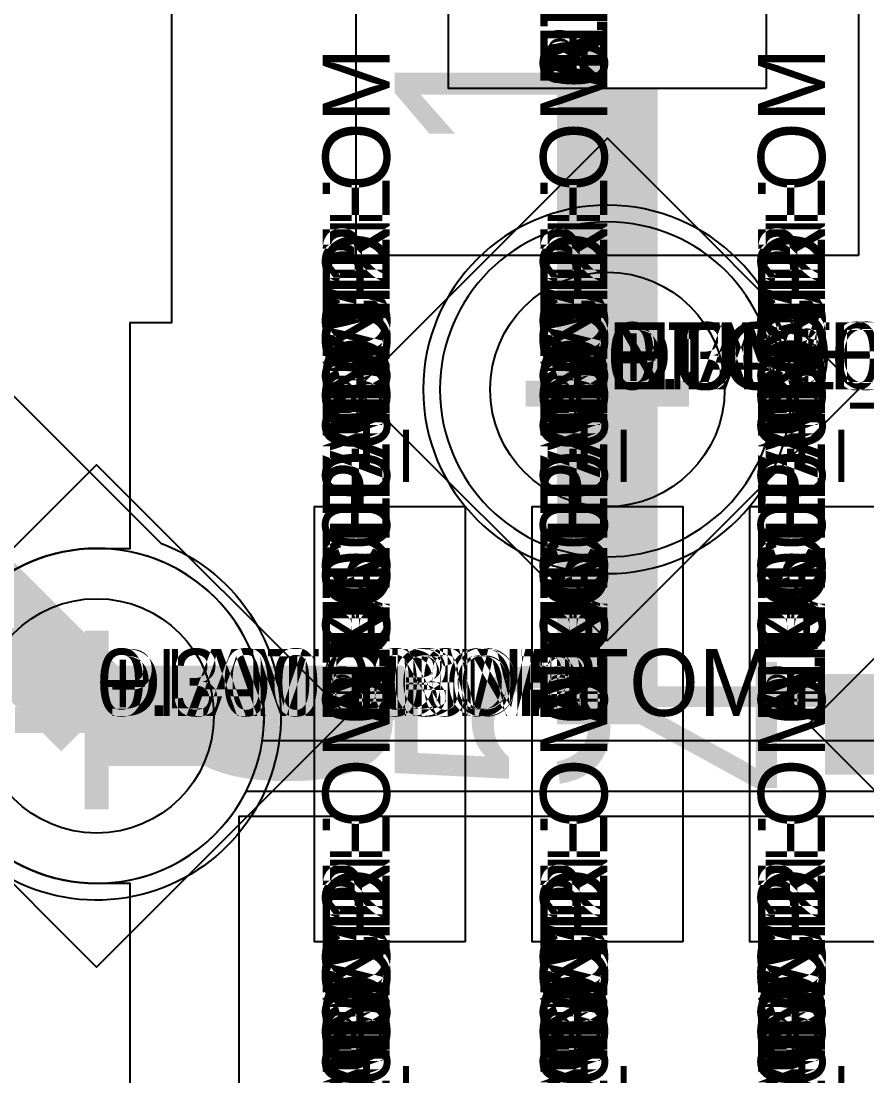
# Model space of a CAD drawing. Extents: x 0 to 323, y 0 to 320.
# Drawn here: x 57.112 to 59.637, y 209.305 to 212.455 of the extents above; entities that cross this region are included whole.
import ezdxf
from ezdxf.enums import TextEntityAlignment as Align

# ---------------------------------------------------------------- set-up
doc = ezdxf.new("R2010")
doc.units = 0
doc.header["$MEASUREMENT"] = 0
doc.layers.get('0').update_dxf_attribs({"linetype": 'CONTINUOUS'})
for name, color, linetype in [('CDN_FIGURES', 7, 'CONTINUOUS'), ('ETCH_BOTTOM', 7, 'CONTINUOUS'), ('ETCH_GND', 3, 'CONTINUOUS'), ('ETCH_INT1', 4, 'CONTINUOUS'), ('ETCH_INT2', 5, 'CONTINUOUS'), ('ETCH_PWR', 6, 'CONTINUOUS'), ('ETCH_TOP', 2, 'CONTINUOUS'), ('MANUFACTURING_NCLEGEND-1-6', 8, 'CONTINUOUS'), ('PACKAGE_GEOMETRY_ASSEMBLY_TOP', 11, 'CONTINUOUS'), ('PACKAGE_GEOMETRY_PIN_NUMBER', 9, 'CONTINUOUS')]:
    doc.layers.add(name, color=color, linetype=linetype)

# ---------------------------------------------------------------- blocks, each defined once
blk = doc.blocks.new('FIGURE_DIAMOND')
at = {"layer": 'CDN_FIGURES'}
blk.add_lwpolyline([(-0.5, 0), (0, 0.5), (0.5, 0), (0, -0.5)], close=True, dxfattribs=at)
blk = doc.blocks.new('PAD_INFO')
for tag in ['SHAPE_TYPE', 'PAD_HEIGHT', 'PAD_LAYER', 'PAD_TYPE', 'PAD_WIDTH']:
    blk.add_attdef(tag, (0, 0), '', height=0.2)
at = {"flags": 2}
blk.add_attdef('CDN_TYPE', (0, 0), '', height=0.2, dxfattribs=at)
blk = doc.blocks.new('DRILL_INFO')
at = {"flags": 2}
blk.add_attdef('CDN_TYPE', (0, 0), '', height=0.2, dxfattribs=at)
for tag in ['FSHAPE', 'FCHAR', 'DRILL_HEIGHT', 'DIAMETER', 'PLATED', 'DRILL_WIDTH']:
    blk.add_attdef(tag, (0, 0), '', height=0.2)
blk = doc.blocks.new('VIA0700X0300')
at = {"layer": 'ETCH_BOTTOM'}
blk.add_circle((0, 0), 0.35, dxfattribs=at)
at = {"layer": 'ETCH_GND'}
blk.add_circle((0, 0), 0.35, dxfattribs=at)
at = {"layer": 'ETCH_INT1'}
blk.add_circle((0, 0), 0.35, dxfattribs=at)
at = {"layer": 'ETCH_INT2'}
blk.add_circle((0, 0), 0.35, dxfattribs=at)
at = {"layer": 'ETCH_PWR'}
blk.add_circle((0, 0), 0.35, dxfattribs=at)
at = {"layer": 'ETCH_TOP'}
blk.add_circle((0, 0), 0.35, dxfattribs=at)
ref = blk.add_blockref('PAD_INFO', (0, 0))
ref.add_attrib('PAD_LAYER', 'ETCH_TOP', (0, 0), dxfattribs={"height": 0.2})
ref.add_attrib('SHAPE_TYPE', 'NULL', (0, 0), dxfattribs={"height": 0.2})
ref.add_attrib('PAD_TYPE', 'ANTIPAD', (0, 0), dxfattribs={"height": 0.2})
ref.add_attrib('PAD_WIDTH', '0.000000', (0, 0), dxfattribs={"height": 0.2})
ref.add_attrib('PAD_HEIGHT', '0.000000', (0, 0), dxfattribs={"height": 0.2})
ref = blk.add_blockref('PAD_INFO', (0, 0))
ref.add_attrib('PAD_LAYER', 'ETCH_GND', (0, 0), dxfattribs={"height": 0.2})
ref.add_attrib('SHAPE_TYPE', 'NULL', (0, 0), dxfattribs={"height": 0.2})
ref.add_attrib('PAD_TYPE', 'ANTIPAD', (0, 0), dxfattribs={"height": 0.2})
ref.add_attrib('PAD_WIDTH', '0.000000', (0, 0), dxfattribs={"height": 0.2})
ref.add_attrib('PAD_HEIGHT', '0.000000', (0, 0), dxfattribs={"height": 0.2})
ref = blk.add_blockref('PAD_INFO', (0, 0))
ref.add_attrib('PAD_LAYER', 'ETCH_INT1', (0, 0), dxfattribs={"height": 0.2})
ref.add_attrib('SHAPE_TYPE', 'NULL', (0, 0), dxfattribs={"height": 0.2})
ref.add_attrib('PAD_TYPE', 'ANTIPAD', (0, 0), dxfattribs={"height": 0.2})
ref.add_attrib('PAD_WIDTH', '0.000000', (0, 0), dxfattribs={"height": 0.2})
ref.add_attrib('PAD_HEIGHT', '0.000000', (0, 0), dxfattribs={"height": 0.2})
ref = blk.add_blockref('PAD_INFO', (0, 0))
ref.add_attrib('PAD_LAYER', 'ETCH_INT2', (0, 0), dxfattribs={"height": 0.2})
ref.add_attrib('SHAPE_TYPE', 'NULL', (0, 0), dxfattribs={"height": 0.2})
ref.add_attrib('PAD_TYPE', 'ANTIPAD', (0, 0), dxfattribs={"height": 0.2})
ref.add_attrib('PAD_WIDTH', '0.000000', (0, 0), dxfattribs={"height": 0.2})
ref.add_attrib('PAD_HEIGHT', '0.000000', (0, 0), dxfattribs={"height": 0.2})
ref = blk.add_blockref('PAD_INFO', (0, 0))
ref.add_attrib('PAD_LAYER', 'ETCH_PWR', (0, 0), dxfattribs={"height": 0.2})
ref.add_attrib('SHAPE_TYPE', 'NULL', (0, 0), dxfattribs={"height": 0.2})
ref.add_attrib('PAD_TYPE', 'ANTIPAD', (0, 0), dxfattribs={"height": 0.2})
ref.add_attrib('PAD_WIDTH', '0.000000', (0, 0), dxfattribs={"height": 0.2})
ref.add_attrib('PAD_HEIGHT', '0.000000', (0, 0), dxfattribs={"height": 0.2})
ref = blk.add_blockref('PAD_INFO', (0, 0))
ref.add_attrib('PAD_LAYER', 'ETCH_BOTTOM', (0, 0), dxfattribs={"height": 0.2})
ref.add_attrib('SHAPE_TYPE', 'NULL', (0, 0), dxfattribs={"height": 0.2})
ref.add_attrib('PAD_TYPE', 'ANTIPAD', (0, 0), dxfattribs={"height": 0.2})
ref.add_attrib('PAD_WIDTH', '0.000000', (0, 0), dxfattribs={"height": 0.2})
ref.add_attrib('PAD_HEIGHT', '0.000000', (0, 0), dxfattribs={"height": 0.2})
ref = blk.add_blockref('PAD_INFO', (0, 0))
ref.add_attrib('PAD_LAYER', 'ETCH_TOP', (0, 0), dxfattribs={"height": 0.2})
ref.add_attrib('SHAPE_TYPE', 'NULL', (0, 0), dxfattribs={"height": 0.2})
ref.add_attrib('PAD_TYPE', 'THERMAL', (0, 0), dxfattribs={"height": 0.2})
ref.add_attrib('PAD_WIDTH', '0.000000', (0, 0), dxfattribs={"height": 0.2})
ref.add_attrib('PAD_HEIGHT', '0.000000', (0, 0), dxfattribs={"height": 0.2})
ref = blk.add_blockref('PAD_INFO', (0, 0))
ref.add_attrib('PAD_LAYER', 'ETCH_GND', (0, 0), dxfattribs={"height": 0.2})
ref.add_attrib('SHAPE_TYPE', 'NULL', (0, 0), dxfattribs={"height": 0.2})
ref.add_attrib('PAD_TYPE', 'THERMAL', (0, 0), dxfattribs={"height": 0.2})
ref.add_attrib('PAD_WIDTH', '0.000000', (0, 0), dxfattribs={"height": 0.2})
ref.add_attrib('PAD_HEIGHT', '0.000000', (0, 0), dxfattribs={"height": 0.2})
ref = blk.add_blockref('PAD_INFO', (0, 0))
ref.add_attrib('PAD_LAYER', 'ETCH_INT1', (0, 0), dxfattribs={"height": 0.2})
ref.add_attrib('SHAPE_TYPE', 'NULL', (0, 0), dxfattribs={"height": 0.2})
ref.add_attrib('PAD_TYPE', 'THERMAL', (0, 0), dxfattribs={"height": 0.2})
ref.add_attrib('PAD_WIDTH', '0.000000', (0, 0), dxfattribs={"height": 0.2})
ref.add_attrib('PAD_HEIGHT', '0.000000', (0, 0), dxfattribs={"height": 0.2})
ref = blk.add_blockref('PAD_INFO', (0, 0))
ref.add_attrib('PAD_LAYER', 'ETCH_INT2', (0, 0), dxfattribs={"height": 0.2})
ref.add_attrib('SHAPE_TYPE', 'NULL', (0, 0), dxfattribs={"height": 0.2})
ref.add_attrib('PAD_TYPE', 'THERMAL', (0, 0), dxfattribs={"height": 0.2})
ref.add_attrib('PAD_WIDTH', '0.000000', (0, 0), dxfattribs={"height": 0.2})
ref.add_attrib('PAD_HEIGHT', '0.000000', (0, 0), dxfattribs={"height": 0.2})
ref = blk.add_blockref('PAD_INFO', (0, 0))
ref.add_attrib('PAD_LAYER', 'ETCH_PWR', (0, 0), dxfattribs={"height": 0.2})
ref.add_attrib('SHAPE_TYPE', 'NULL', (0, 0), dxfattribs={"height": 0.2})
ref.add_attrib('PAD_TYPE', 'THERMAL', (0, 0), dxfattribs={"height": 0.2})
ref.add_attrib('PAD_WIDTH', '0.000000', (0, 0), dxfattribs={"height": 0.2})
ref.add_attrib('PAD_HEIGHT', '0.000000', (0, 0), dxfattribs={"height": 0.2})
ref = blk.add_blockref('PAD_INFO', (0, 0))
ref.add_attrib('PAD_LAYER', 'ETCH_BOTTOM', (0, 0), dxfattribs={"height": 0.2})
ref.add_attrib('SHAPE_TYPE', 'NULL', (0, 0), dxfattribs={"height": 0.2})
ref.add_attrib('PAD_TYPE', 'THERMAL', (0, 0), dxfattribs={"height": 0.2})
ref.add_attrib('PAD_WIDTH', '0.000000', (0, 0), dxfattribs={"height": 0.2})
ref.add_attrib('PAD_HEIGHT', '0.000000', (0, 0), dxfattribs={"height": 0.2})
ref = blk.add_blockref('PAD_INFO', (0, 0))
ref.add_attrib('PAD_LAYER', 'ETCH_TOP', (0, 0), dxfattribs={"height": 0.2})
ref.add_attrib('SHAPE_TYPE', 'CIRCLE', (0, 0), dxfattribs={"height": 0.2})
ref.add_attrib('PAD_TYPE', 'REGULAR', (0, 0), dxfattribs={"height": 0.2})
ref.add_attrib('PAD_WIDTH', '0.700000', (0, 0), dxfattribs={"height": 0.2})
ref.add_attrib('PAD_HEIGHT', '0.700000', (0, 0), dxfattribs={"height": 0.2})
ref = blk.add_blockref('PAD_INFO', (0, 0))
ref.add_attrib('PAD_LAYER', 'ETCH_GND', (0, 0), dxfattribs={"height": 0.2})
ref.add_attrib('SHAPE_TYPE', 'CIRCLE', (0, 0), dxfattribs={"height": 0.2})
ref.add_attrib('PAD_TYPE', 'REGULAR', (0, 0), dxfattribs={"height": 0.2})
ref.add_attrib('PAD_WIDTH', '0.700000', (0, 0), dxfattribs={"height": 0.2})
ref.add_attrib('PAD_HEIGHT', '0.700000', (0, 0), dxfattribs={"height": 0.2})
ref = blk.add_blockref('PAD_INFO', (0, 0))
ref.add_attrib('PAD_LAYER', 'ETCH_INT1', (0, 0), dxfattribs={"height": 0.2})
ref.add_attrib('SHAPE_TYPE', 'CIRCLE', (0, 0), dxfattribs={"height": 0.2})
ref.add_attrib('PAD_TYPE', 'REGULAR', (0, 0), dxfattribs={"height": 0.2})
ref.add_attrib('PAD_WIDTH', '0.700000', (0, 0), dxfattribs={"height": 0.2})
ref.add_attrib('PAD_HEIGHT', '0.700000', (0, 0), dxfattribs={"height": 0.2})
ref = blk.add_blockref('PAD_INFO', (0, 0))
ref.add_attrib('PAD_LAYER', 'ETCH_INT2', (0, 0), dxfattribs={"height": 0.2})
ref.add_attrib('SHAPE_TYPE', 'CIRCLE', (0, 0), dxfattribs={"height": 0.2})
ref.add_attrib('PAD_TYPE', 'REGULAR', (0, 0), dxfattribs={"height": 0.2})
ref.add_attrib('PAD_WIDTH', '0.700000', (0, 0), dxfattribs={"height": 0.2})
ref.add_attrib('PAD_HEIGHT', '0.700000', (0, 0), dxfattribs={"height": 0.2})
ref = blk.add_blockref('PAD_INFO', (0, 0))
ref.add_attrib('PAD_LAYER', 'ETCH_PWR', (0, 0), dxfattribs={"height": 0.2})
ref.add_attrib('SHAPE_TYPE', 'CIRCLE', (0, 0), dxfattribs={"height": 0.2})
ref.add_attrib('PAD_TYPE', 'REGULAR', (0, 0), dxfattribs={"height": 0.2})
ref.add_attrib('PAD_WIDTH', '0.700000', (0, 0), dxfattribs={"height": 0.2})
ref.add_attrib('PAD_HEIGHT', '0.700000', (0, 0), dxfattribs={"height": 0.2})
ref = blk.add_blockref('PAD_INFO', (0, 0))
ref.add_attrib('PAD_LAYER', 'ETCH_BOTTOM', (0, 0), dxfattribs={"height": 0.2})
ref.add_attrib('SHAPE_TYPE', 'CIRCLE', (0, 0), dxfattribs={"height": 0.2})
ref.add_attrib('PAD_TYPE', 'REGULAR', (0, 0), dxfattribs={"height": 0.2})
ref.add_attrib('PAD_WIDTH', '0.700000', (0, 0), dxfattribs={"height": 0.2})
ref.add_attrib('PAD_HEIGHT', '0.700000', (0, 0), dxfattribs={"height": 0.2})
ref = blk.add_blockref('DRILL_INFO', (0, 0))
ref.add_attrib('DIAMETER', '0.300000', (0, 0), dxfattribs={"height": 0.2})
ref.add_attrib('PLATED', 'PLATED', (0, 0), dxfattribs={"height": 0.2})
ref.add_attrib('FSHAPE', 'DIAMOND', (0, 0), dxfattribs={"height": 0.2})
ref.add_attrib('FCHAR', '+', (0, 0), dxfattribs={"height": 0.2})
ref.add_attrib('DRILL_WIDTH', '1.500000', (0, 0), dxfattribs={"height": 0.2})
ref.add_attrib('DRILL_HEIGHT', '1.500000', (0, 0), dxfattribs={"height": 0.2})
for tag in ['CDN_TYPE', 'PIN']:
    blk.add_attdef(tag, (0, 0), '', height=0.2)
at = {"flags": 2}
for tag in ['PSTKNAME', 'BBV']:
    blk.add_attdef(tag, (0, 0), '', height=0.2, dxfattribs=at)
blk = doc.blocks.new('RC1300X0450TS_NS')
at = {"layer": 'ETCH_TOP'}
blk.add_lwpolyline([(-0.65, -0.225), (-0.65, 0.225), (0.65, 0.225), (0.65, -0.225)], close=True, dxfattribs=at)
ref = blk.add_blockref('PAD_INFO', (0, 0))
ref.add_attrib('PAD_LAYER', 'ETCH_TOP', (0, 0), dxfattribs={"height": 0.2})
ref.add_attrib('SHAPE_TYPE', 'NULL', (0, 0), dxfattribs={"height": 0.2})
ref.add_attrib('PAD_TYPE', 'ANTIPAD', (0, 0), dxfattribs={"height": 0.2})
ref.add_attrib('PAD_WIDTH', '0.000000', (0, 0), dxfattribs={"height": 0.2})
ref.add_attrib('PAD_HEIGHT', '0.000000', (0, 0), dxfattribs={"height": 0.2})
ref = blk.add_blockref('PAD_INFO', (0, 0))
ref.add_attrib('PAD_LAYER', 'ETCH_GND', (0, 0), dxfattribs={"height": 0.2})
ref.add_attrib('SHAPE_TYPE', 'NULL', (0, 0), dxfattribs={"height": 0.2})
ref.add_attrib('PAD_TYPE', 'ANTIPAD', (0, 0), dxfattribs={"height": 0.2})
ref.add_attrib('PAD_WIDTH', '0.000000', (0, 0), dxfattribs={"height": 0.2})
ref.add_attrib('PAD_HEIGHT', '0.000000', (0, 0), dxfattribs={"height": 0.2})
ref = blk.add_blockref('PAD_INFO', (0, 0))
ref.add_attrib('PAD_LAYER', 'ETCH_INT1', (0, 0), dxfattribs={"height": 0.2})
ref.add_attrib('SHAPE_TYPE', 'NULL', (0, 0), dxfattribs={"height": 0.2})
ref.add_attrib('PAD_TYPE', 'ANTIPAD', (0, 0), dxfattribs={"height": 0.2})
ref.add_attrib('PAD_WIDTH', '0.000000', (0, 0), dxfattribs={"height": 0.2})
ref.add_attrib('PAD_HEIGHT', '0.000000', (0, 0), dxfattribs={"height": 0.2})
ref = blk.add_blockref('PAD_INFO', (0, 0))
ref.add_attrib('PAD_LAYER', 'ETCH_INT2', (0, 0), dxfattribs={"height": 0.2})
ref.add_attrib('SHAPE_TYPE', 'NULL', (0, 0), dxfattribs={"height": 0.2})
ref.add_attrib('PAD_TYPE', 'ANTIPAD', (0, 0), dxfattribs={"height": 0.2})
ref.add_attrib('PAD_WIDTH', '0.000000', (0, 0), dxfattribs={"height": 0.2})
ref.add_attrib('PAD_HEIGHT', '0.000000', (0, 0), dxfattribs={"height": 0.2})
ref = blk.add_blockref('PAD_INFO', (0, 0))
ref.add_attrib('PAD_LAYER', 'ETCH_PWR', (0, 0), dxfattribs={"height": 0.2})
ref.add_attrib('SHAPE_TYPE', 'NULL', (0, 0), dxfattribs={"height": 0.2})
ref.add_attrib('PAD_TYPE', 'ANTIPAD', (0, 0), dxfattribs={"height": 0.2})
ref.add_attrib('PAD_WIDTH', '0.000000', (0, 0), dxfattribs={"height": 0.2})
ref.add_attrib('PAD_HEIGHT', '0.000000', (0, 0), dxfattribs={"height": 0.2})
ref = blk.add_blockref('PAD_INFO', (0, 0))
ref.add_attrib('PAD_LAYER', 'ETCH_BOTTOM', (0, 0), dxfattribs={"height": 0.2})
ref.add_attrib('SHAPE_TYPE', 'NULL', (0, 0), dxfattribs={"height": 0.2})
ref.add_attrib('PAD_TYPE', 'ANTIPAD', (0, 0), dxfattribs={"height": 0.2})
ref.add_attrib('PAD_WIDTH', '0.000000', (0, 0), dxfattribs={"height": 0.2})
ref.add_attrib('PAD_HEIGHT', '0.000000', (0, 0), dxfattribs={"height": 0.2})
ref = blk.add_blockref('PAD_INFO', (0, 0))
ref.add_attrib('PAD_LAYER', 'ETCH_TOP', (0, 0), dxfattribs={"height": 0.2})
ref.add_attrib('SHAPE_TYPE', 'NULL', (0, 0), dxfattribs={"height": 0.2})
ref.add_attrib('PAD_TYPE', 'THERMAL', (0, 0), dxfattribs={"height": 0.2})
ref.add_attrib('PAD_WIDTH', '0.000000', (0, 0), dxfattribs={"height": 0.2})
ref.add_attrib('PAD_HEIGHT', '0.000000', (0, 0), dxfattribs={"height": 0.2})
ref = blk.add_blockref('PAD_INFO', (0, 0))
ref.add_attrib('PAD_LAYER', 'ETCH_GND', (0, 0), dxfattribs={"height": 0.2})
ref.add_attrib('SHAPE_TYPE', 'NULL', (0, 0), dxfattribs={"height": 0.2})
ref.add_attrib('PAD_TYPE', 'THERMAL', (0, 0), dxfattribs={"height": 0.2})
ref.add_attrib('PAD_WIDTH', '0.000000', (0, 0), dxfattribs={"height": 0.2})
ref.add_attrib('PAD_HEIGHT', '0.000000', (0, 0), dxfattribs={"height": 0.2})
ref = blk.add_blockref('PAD_INFO', (0, 0))
ref.add_attrib('PAD_LAYER', 'ETCH_INT1', (0, 0), dxfattribs={"height": 0.2})
ref.add_attrib('SHAPE_TYPE', 'NULL', (0, 0), dxfattribs={"height": 0.2})
ref.add_attrib('PAD_TYPE', 'THERMAL', (0, 0), dxfattribs={"height": 0.2})
ref.add_attrib('PAD_WIDTH', '0.000000', (0, 0), dxfattribs={"height": 0.2})
ref.add_attrib('PAD_HEIGHT', '0.000000', (0, 0), dxfattribs={"height": 0.2})
ref = blk.add_blockref('PAD_INFO', (0, 0))
ref.add_attrib('PAD_LAYER', 'ETCH_INT2', (0, 0), dxfattribs={"height": 0.2})
ref.add_attrib('SHAPE_TYPE', 'NULL', (0, 0), dxfattribs={"height": 0.2})
ref.add_attrib('PAD_TYPE', 'THERMAL', (0, 0), dxfattribs={"height": 0.2})
ref.add_attrib('PAD_WIDTH', '0.000000', (0, 0), dxfattribs={"height": 0.2})
ref.add_attrib('PAD_HEIGHT', '0.000000', (0, 0), dxfattribs={"height": 0.2})
ref = blk.add_blockref('PAD_INFO', (0, 0))
ref.add_attrib('PAD_LAYER', 'ETCH_PWR', (0, 0), dxfattribs={"height": 0.2})
ref.add_attrib('SHAPE_TYPE', 'NULL', (0, 0), dxfattribs={"height": 0.2})
ref.add_attrib('PAD_TYPE', 'THERMAL', (0, 0), dxfattribs={"height": 0.2})
ref.add_attrib('PAD_WIDTH', '0.000000', (0, 0), dxfattribs={"height": 0.2})
ref.add_attrib('PAD_HEIGHT', '0.000000', (0, 0), dxfattribs={"height": 0.2})
ref = blk.add_blockref('PAD_INFO', (0, 0))
ref.add_attrib('PAD_LAYER', 'ETCH_BOTTOM', (0, 0), dxfattribs={"height": 0.2})
ref.add_attrib('SHAPE_TYPE', 'NULL', (0, 0), dxfattribs={"height": 0.2})
ref.add_attrib('PAD_TYPE', 'THERMAL', (0, 0), dxfattribs={"height": 0.2})
ref.add_attrib('PAD_WIDTH', '0.000000', (0, 0), dxfattribs={"height": 0.2})
ref.add_attrib('PAD_HEIGHT', '0.000000', (0, 0), dxfattribs={"height": 0.2})
ref = blk.add_blockref('PAD_INFO', (0, 0))
ref.add_attrib('PAD_LAYER', 'ETCH_TOP', (0, 0), dxfattribs={"height": 0.2})
ref.add_attrib('SHAPE_TYPE', 'RECTANGLE', (0, 0), dxfattribs={"height": 0.2})
ref.add_attrib('PAD_TYPE', 'REGULAR', (0, 0), dxfattribs={"height": 0.2})
ref.add_attrib('PAD_WIDTH', '1.300000', (0, 0), dxfattribs={"height": 0.2})
ref.add_attrib('PAD_HEIGHT', '0.450000', (0, 0), dxfattribs={"height": 0.2})
ref = blk.add_blockref('PAD_INFO', (0, 0))
ref.add_attrib('PAD_LAYER', 'ETCH_GND', (0, 0), dxfattribs={"height": 0.2})
ref.add_attrib('SHAPE_TYPE', 'NULL', (0, 0), dxfattribs={"height": 0.2})
ref.add_attrib('PAD_TYPE', 'REGULAR', (0, 0), dxfattribs={"height": 0.2})
ref.add_attrib('PAD_WIDTH', '0.000000', (0, 0), dxfattribs={"height": 0.2})
ref.add_attrib('PAD_HEIGHT', '0.000000', (0, 0), dxfattribs={"height": 0.2})
ref = blk.add_blockref('PAD_INFO', (0, 0))
ref.add_attrib('PAD_LAYER', 'ETCH_INT1', (0, 0), dxfattribs={"height": 0.2})
ref.add_attrib('SHAPE_TYPE', 'NULL', (0, 0), dxfattribs={"height": 0.2})
ref.add_attrib('PAD_TYPE', 'REGULAR', (0, 0), dxfattribs={"height": 0.2})
ref.add_attrib('PAD_WIDTH', '0.000000', (0, 0), dxfattribs={"height": 0.2})
ref.add_attrib('PAD_HEIGHT', '0.000000', (0, 0), dxfattribs={"height": 0.2})
ref = blk.add_blockref('PAD_INFO', (0, 0))
ref.add_attrib('PAD_LAYER', 'ETCH_INT2', (0, 0), dxfattribs={"height": 0.2})
ref.add_attrib('SHAPE_TYPE', 'NULL', (0, 0), dxfattribs={"height": 0.2})
ref.add_attrib('PAD_TYPE', 'REGULAR', (0, 0), dxfattribs={"height": 0.2})
ref.add_attrib('PAD_WIDTH', '0.000000', (0, 0), dxfattribs={"height": 0.2})
ref.add_attrib('PAD_HEIGHT', '0.000000', (0, 0), dxfattribs={"height": 0.2})
ref = blk.add_blockref('PAD_INFO', (0, 0))
ref.add_attrib('PAD_LAYER', 'ETCH_PWR', (0, 0), dxfattribs={"height": 0.2})
ref.add_attrib('SHAPE_TYPE', 'NULL', (0, 0), dxfattribs={"height": 0.2})
ref.add_attrib('PAD_TYPE', 'REGULAR', (0, 0), dxfattribs={"height": 0.2})
ref.add_attrib('PAD_WIDTH', '0.000000', (0, 0), dxfattribs={"height": 0.2})
ref.add_attrib('PAD_HEIGHT', '0.000000', (0, 0), dxfattribs={"height": 0.2})
ref = blk.add_blockref('PAD_INFO', (0, 0))
ref.add_attrib('PAD_LAYER', 'ETCH_BOTTOM', (0, 0), dxfattribs={"height": 0.2})
ref.add_attrib('SHAPE_TYPE', 'NULL', (0, 0), dxfattribs={"height": 0.2})
ref.add_attrib('PAD_TYPE', 'REGULAR', (0, 0), dxfattribs={"height": 0.2})
ref.add_attrib('PAD_WIDTH', '0.000000', (0, 0), dxfattribs={"height": 0.2})
ref.add_attrib('PAD_HEIGHT', '0.000000', (0, 0), dxfattribs={"height": 0.2})
ref = blk.add_blockref('DRILL_INFO', (0, 0))
ref.add_attrib('DIAMETER', '0.000000', (0, 0), dxfattribs={"height": 0.2})
ref.add_attrib('PLATED', 'PLATED', (0, 0), dxfattribs={"height": 0.2})
ref.add_attrib('FSHAPE', 'NULL', (0, 0), dxfattribs={"height": 0.2})
ref.add_attrib('DRILL_WIDTH', '0.000000', (0, 0), dxfattribs={"height": 0.2})
ref.add_attrib('DRILL_HEIGHT', '0.000000', (0, 0), dxfattribs={"height": 0.2})
for tag in ['CDN_TYPE', 'PIN']:
    blk.add_attdef(tag, (0, 0), '', height=0.2)
at = {"flags": 2}
for tag in ['PSTKNAME', 'BBV']:
    blk.add_attdef(tag, (0, 0), '', height=0.2, dxfattribs=at)
blk = doc.blocks.new('F58')
at = {"layer": 'PACKAGE_GEOMETRY_ASSEMBLY_TOP'}
blk.add_lwpolyline([(0.275, -1.75), (1.625, -1.75), (1.625, 0.45), (0.275, 0.45)], close=True, dxfattribs=at)
at = {"layer": 'ETCH_TOP'}
ref = blk.add_blockref('RC1300X0450TS_NS', (0, 0), dxfattribs=at)
ref.add_attrib('CDN_TYPE', 'PIN', (0, 0), dxfattribs={"height": 0.2})
ref.add_attrib('PIN', '1', (0, 0), dxfattribs={"height": 0.2})
for p in [(1.9, 0), (1.9, -1.3), (1.9, -0.65)]:
    blk.add_blockref('RC1300X0450TS_NS', p, dxfattribs=at)
ref = blk.add_blockref('RC1300X0450TS_NS', (0, -0.65), dxfattribs=at)
ref.add_attrib('CDN_TYPE', 'PIN', (0, 0), dxfattribs={"height": 0.2})
ref.add_attrib('PIN', '2', (0, 0), dxfattribs={"height": 0.2})
ref = blk.add_blockref('RC1300X0450TS_NS', (0, -1.3), dxfattribs=at)
ref.add_attrib('CDN_TYPE', 'PIN', (0, 0), dxfattribs={"height": 0.2})
ref.add_attrib('PIN', '3', (0, 0), dxfattribs={"height": 0.2})
at = {"flags": 2}
for tag in ['SYMBOL_TYPE', 'CDN_TYPE', 'REFDES']:
    blk.add_attdef(tag, (0, 0), '', height=0.2, dxfattribs=at)
blk = doc.blocks.new('RC1000X1500TS')
at = {"layer": 'ETCH_TOP'}
blk.add_lwpolyline([(-0.5, -0.75), (-0.5, 0.75), (0.5, 0.75), (0.5, -0.75)], close=True, dxfattribs=at)
ref = blk.add_blockref('PAD_INFO', (0, 0))
ref.add_attrib('PAD_LAYER', 'ETCH_TOP', (0, 0), dxfattribs={"height": 0.2})
ref.add_attrib('SHAPE_TYPE', 'NULL', (0, 0), dxfattribs={"height": 0.2})
ref.add_attrib('PAD_TYPE', 'ANTIPAD', (0, 0), dxfattribs={"height": 0.2})
ref.add_attrib('PAD_WIDTH', '0.000000', (0, 0), dxfattribs={"height": 0.2})
ref.add_attrib('PAD_HEIGHT', '0.000000', (0, 0), dxfattribs={"height": 0.2})
ref = blk.add_blockref('PAD_INFO', (0, 0))
ref.add_attrib('PAD_LAYER', 'ETCH_GND', (0, 0), dxfattribs={"height": 0.2})
ref.add_attrib('SHAPE_TYPE', 'NULL', (0, 0), dxfattribs={"height": 0.2})
ref.add_attrib('PAD_TYPE', 'ANTIPAD', (0, 0), dxfattribs={"height": 0.2})
ref.add_attrib('PAD_WIDTH', '0.000000', (0, 0), dxfattribs={"height": 0.2})
ref.add_attrib('PAD_HEIGHT', '0.000000', (0, 0), dxfattribs={"height": 0.2})
ref = blk.add_blockref('PAD_INFO', (0, 0))
ref.add_attrib('PAD_LAYER', 'ETCH_INT1', (0, 0), dxfattribs={"height": 0.2})
ref.add_attrib('SHAPE_TYPE', 'NULL', (0, 0), dxfattribs={"height": 0.2})
ref.add_attrib('PAD_TYPE', 'ANTIPAD', (0, 0), dxfattribs={"height": 0.2})
ref.add_attrib('PAD_WIDTH', '0.000000', (0, 0), dxfattribs={"height": 0.2})
ref.add_attrib('PAD_HEIGHT', '0.000000', (0, 0), dxfattribs={"height": 0.2})
ref = blk.add_blockref('PAD_INFO', (0, 0))
ref.add_attrib('PAD_LAYER', 'ETCH_INT2', (0, 0), dxfattribs={"height": 0.2})
ref.add_attrib('SHAPE_TYPE', 'NULL', (0, 0), dxfattribs={"height": 0.2})
ref.add_attrib('PAD_TYPE', 'ANTIPAD', (0, 0), dxfattribs={"height": 0.2})
ref.add_attrib('PAD_WIDTH', '0.000000', (0, 0), dxfattribs={"height": 0.2})
ref.add_attrib('PAD_HEIGHT', '0.000000', (0, 0), dxfattribs={"height": 0.2})
ref = blk.add_blockref('PAD_INFO', (0, 0))
ref.add_attrib('PAD_LAYER', 'ETCH_PWR', (0, 0), dxfattribs={"height": 0.2})
ref.add_attrib('SHAPE_TYPE', 'NULL', (0, 0), dxfattribs={"height": 0.2})
ref.add_attrib('PAD_TYPE', 'ANTIPAD', (0, 0), dxfattribs={"height": 0.2})
ref.add_attrib('PAD_WIDTH', '0.000000', (0, 0), dxfattribs={"height": 0.2})
ref.add_attrib('PAD_HEIGHT', '0.000000', (0, 0), dxfattribs={"height": 0.2})
ref = blk.add_blockref('PAD_INFO', (0, 0))
ref.add_attrib('PAD_LAYER', 'ETCH_BOTTOM', (0, 0), dxfattribs={"height": 0.2})
ref.add_attrib('SHAPE_TYPE', 'NULL', (0, 0), dxfattribs={"height": 0.2})
ref.add_attrib('PAD_TYPE', 'ANTIPAD', (0, 0), dxfattribs={"height": 0.2})
ref.add_attrib('PAD_WIDTH', '0.000000', (0, 0), dxfattribs={"height": 0.2})
ref.add_attrib('PAD_HEIGHT', '0.000000', (0, 0), dxfattribs={"height": 0.2})
ref = blk.add_blockref('PAD_INFO', (0, 0))
ref.add_attrib('PAD_LAYER', 'ETCH_TOP', (0, 0), dxfattribs={"height": 0.2})
ref.add_attrib('SHAPE_TYPE', 'NULL', (0, 0), dxfattribs={"height": 0.2})
ref.add_attrib('PAD_TYPE', 'THERMAL', (0, 0), dxfattribs={"height": 0.2})
ref.add_attrib('PAD_WIDTH', '0.000000', (0, 0), dxfattribs={"height": 0.2})
ref.add_attrib('PAD_HEIGHT', '0.000000', (0, 0), dxfattribs={"height": 0.2})
ref = blk.add_blockref('PAD_INFO', (0, 0))
ref.add_attrib('PAD_LAYER', 'ETCH_GND', (0, 0), dxfattribs={"height": 0.2})
ref.add_attrib('SHAPE_TYPE', 'NULL', (0, 0), dxfattribs={"height": 0.2})
ref.add_attrib('PAD_TYPE', 'THERMAL', (0, 0), dxfattribs={"height": 0.2})
ref.add_attrib('PAD_WIDTH', '0.000000', (0, 0), dxfattribs={"height": 0.2})
ref.add_attrib('PAD_HEIGHT', '0.000000', (0, 0), dxfattribs={"height": 0.2})
ref = blk.add_blockref('PAD_INFO', (0, 0))
ref.add_attrib('PAD_LAYER', 'ETCH_INT1', (0, 0), dxfattribs={"height": 0.2})
ref.add_attrib('SHAPE_TYPE', 'NULL', (0, 0), dxfattribs={"height": 0.2})
ref.add_attrib('PAD_TYPE', 'THERMAL', (0, 0), dxfattribs={"height": 0.2})
ref.add_attrib('PAD_WIDTH', '0.000000', (0, 0), dxfattribs={"height": 0.2})
ref.add_attrib('PAD_HEIGHT', '0.000000', (0, 0), dxfattribs={"height": 0.2})
ref = blk.add_blockref('PAD_INFO', (0, 0))
ref.add_attrib('PAD_LAYER', 'ETCH_INT2', (0, 0), dxfattribs={"height": 0.2})
ref.add_attrib('SHAPE_TYPE', 'NULL', (0, 0), dxfattribs={"height": 0.2})
ref.add_attrib('PAD_TYPE', 'THERMAL', (0, 0), dxfattribs={"height": 0.2})
ref.add_attrib('PAD_WIDTH', '0.000000', (0, 0), dxfattribs={"height": 0.2})
ref.add_attrib('PAD_HEIGHT', '0.000000', (0, 0), dxfattribs={"height": 0.2})
ref = blk.add_blockref('PAD_INFO', (0, 0))
ref.add_attrib('PAD_LAYER', 'ETCH_PWR', (0, 0), dxfattribs={"height": 0.2})
ref.add_attrib('SHAPE_TYPE', 'NULL', (0, 0), dxfattribs={"height": 0.2})
ref.add_attrib('PAD_TYPE', 'THERMAL', (0, 0), dxfattribs={"height": 0.2})
ref.add_attrib('PAD_WIDTH', '0.000000', (0, 0), dxfattribs={"height": 0.2})
ref.add_attrib('PAD_HEIGHT', '0.000000', (0, 0), dxfattribs={"height": 0.2})
ref = blk.add_blockref('PAD_INFO', (0, 0))
ref.add_attrib('PAD_LAYER', 'ETCH_BOTTOM', (0, 0), dxfattribs={"height": 0.2})
ref.add_attrib('SHAPE_TYPE', 'NULL', (0, 0), dxfattribs={"height": 0.2})
ref.add_attrib('PAD_TYPE', 'THERMAL', (0, 0), dxfattribs={"height": 0.2})
ref.add_attrib('PAD_WIDTH', '0.000000', (0, 0), dxfattribs={"height": 0.2})
ref.add_attrib('PAD_HEIGHT', '0.000000', (0, 0), dxfattribs={"height": 0.2})
ref = blk.add_blockref('PAD_INFO', (0, 0))
ref.add_attrib('PAD_LAYER', 'ETCH_GND', (0, 0), dxfattribs={"height": 0.2})
ref.add_attrib('SHAPE_TYPE', 'NULL', (0, 0), dxfattribs={"height": 0.2})
ref.add_attrib('PAD_TYPE', 'REGULAR', (0, 0), dxfattribs={"height": 0.2})
ref.add_attrib('PAD_WIDTH', '0.000000', (0, 0), dxfattribs={"height": 0.2})
ref.add_attrib('PAD_HEIGHT', '0.000000', (0, 0), dxfattribs={"height": 0.2})
ref = blk.add_blockref('PAD_INFO', (0, 0))
ref.add_attrib('PAD_LAYER', 'ETCH_INT1', (0, 0), dxfattribs={"height": 0.2})
ref.add_attrib('SHAPE_TYPE', 'NULL', (0, 0), dxfattribs={"height": 0.2})
ref.add_attrib('PAD_TYPE', 'REGULAR', (0, 0), dxfattribs={"height": 0.2})
ref.add_attrib('PAD_WIDTH', '0.000000', (0, 0), dxfattribs={"height": 0.2})
ref.add_attrib('PAD_HEIGHT', '0.000000', (0, 0), dxfattribs={"height": 0.2})
ref = blk.add_blockref('PAD_INFO', (0, 0))
ref.add_attrib('PAD_LAYER', 'ETCH_INT2', (0, 0), dxfattribs={"height": 0.2})
ref.add_attrib('SHAPE_TYPE', 'NULL', (0, 0), dxfattribs={"height": 0.2})
ref.add_attrib('PAD_TYPE', 'REGULAR', (0, 0), dxfattribs={"height": 0.2})
ref.add_attrib('PAD_WIDTH', '0.000000', (0, 0), dxfattribs={"height": 0.2})
ref.add_attrib('PAD_HEIGHT', '0.000000', (0, 0), dxfattribs={"height": 0.2})
ref = blk.add_blockref('PAD_INFO', (0, 0))
ref.add_attrib('PAD_LAYER', 'ETCH_PWR', (0, 0), dxfattribs={"height": 0.2})
ref.add_attrib('SHAPE_TYPE', 'NULL', (0, 0), dxfattribs={"height": 0.2})
ref.add_attrib('PAD_TYPE', 'REGULAR', (0, 0), dxfattribs={"height": 0.2})
ref.add_attrib('PAD_WIDTH', '0.000000', (0, 0), dxfattribs={"height": 0.2})
ref.add_attrib('PAD_HEIGHT', '0.000000', (0, 0), dxfattribs={"height": 0.2})
ref = blk.add_blockref('PAD_INFO', (0, 0))
ref.add_attrib('PAD_LAYER', 'ETCH_BOTTOM', (0, 0), dxfattribs={"height": 0.2})
ref.add_attrib('SHAPE_TYPE', 'NULL', (0, 0), dxfattribs={"height": 0.2})
ref.add_attrib('PAD_TYPE', 'REGULAR', (0, 0), dxfattribs={"height": 0.2})
ref.add_attrib('PAD_WIDTH', '0.000000', (0, 0), dxfattribs={"height": 0.2})
ref.add_attrib('PAD_HEIGHT', '0.000000', (0, 0), dxfattribs={"height": 0.2})
ref = blk.add_blockref('DRILL_INFO', (0, 0))
ref.add_attrib('DIAMETER', '0.000000', (0, 0), dxfattribs={"height": 0.2})
ref.add_attrib('PLATED', 'PLATED', (0, 0), dxfattribs={"height": 0.2})
ref.add_attrib('FSHAPE', 'NULL', (0, 0), dxfattribs={"height": 0.2})
ref.add_attrib('DRILL_WIDTH', '0.000000', (0, 0), dxfattribs={"height": 0.2})
ref.add_attrib('DRILL_HEIGHT', '0.000000', (0, 0), dxfattribs={"height": 0.2})
ref = blk.add_blockref('PAD_INFO', (0, 0))
ref.add_attrib('PAD_LAYER', 'ETCH_TOP', (0, 0), dxfattribs={"height": 0.2})
ref.add_attrib('SHAPE_TYPE', 'RECTANGLE', (0, 0), dxfattribs={"height": 0.2})
ref.add_attrib('PAD_TYPE', 'REGULAR', (0, 0), dxfattribs={"height": 0.2})
ref.add_attrib('PAD_WIDTH', '1.000000', (0, 0), dxfattribs={"height": 0.2})
ref.add_attrib('PAD_HEIGHT', '1.500000', (0, 0), dxfattribs={"height": 0.2})
for tag in ['CDN_TYPE', 'PIN']:
    blk.add_attdef(tag, (0, 0), '', height=0.2)
at = {"flags": 2}
for tag in ['PSTKNAME', 'BBV']:
    blk.add_attdef(tag, (0, 0), '', height=0.2, dxfattribs=at)
blk = doc.blocks.new('F56')
at = {"layer": 'PACKAGE_GEOMETRY_ASSEMBLY_TOP'}
blk.add_lwpolyline([(0, -0.475), (1.75, -0.475), (1.75, 0.475), (0, 0.475)], close=True, dxfattribs=at)
at = {"layer": 'ETCH_TOP'}
ref = blk.add_blockref('RC1000X1500TS', (0, 0), dxfattribs=at)
ref.add_attrib('CDN_TYPE', 'PIN', (0, 0), dxfattribs={"height": 0.2})
ref.add_attrib('PIN', '1', (0, 0), dxfattribs={"height": 0.2})
ref = blk.add_blockref('RC1000X1500TS', (1.75, 0), dxfattribs=at)
ref.add_attrib('CDN_TYPE', 'PIN', (0, 0), dxfattribs={"height": 0.2})
ref.add_attrib('PIN', '2', (0, 0), dxfattribs={"height": 0.2})
at = {"flags": 2}
for tag in ['SYMBOL_TYPE', 'CDN_TYPE', 'REFDES']:
    blk.add_attdef(tag, (0, 0), '', height=0.2, dxfattribs=at)

msp = doc.modelspace()

# ---------------------------------------------------------------- linework, layer by layer
at = {"layer": 'ETCH_BOTTOM'}
for points in [[(51.7127, 216.9126), (51.7127, 216.7126), (52.2005, 216.2248, -6.572208), (52.4319, 215.9934), (57.5292, 210.8962, -1.558206), (56.8219, 210.1889), (50.7125, 216.2984), (50.7125, 216.4984), (50.6971, 216.5138, -2.257597), (50.1209, 217.09), (48.686, 218.5248, -1.558206), (49.3933, 219.2321)], [(59.4127, 211.3555, 1), (58.3125, 211.3555, 1)]]:
    msp.add_lwpolyline(points, format="xyb", close=True, dxfattribs=at)
msp.add_lwpolyline([(48.8776, 219.0405, 0.3, 0.3, 0), (51.2126, 216.7055, 0.3, 0.3, 0), (51.2126, 216.5055, 0.3, 0.3, 0), (57.3376, 210.3805, 0.3, 0.3, 0)], format="xyseb", dxfattribs=at)
at = {"layer": 'ETCH_GND'}
for points in [[(59.3627, 211.3555, 1), (58.3625, 211.3555, 1)], [(57.8377, 210.3805, 1), (56.8375, 210.3805, 1)]]:
    msp.add_lwpolyline(points, format="xyb", close=True, dxfattribs=at)
at = {"layer": 'ETCH_INT1'}
for points in [[(59.3627, 211.3555, 1), (58.3625, 211.3555, 1)], [(57.8377, 210.3805, 1), (56.8375, 210.3805, 1)]]:
    msp.add_lwpolyline(points, format="xyb", close=True, dxfattribs=at)
at = {"layer": 'ETCH_INT2'}
msp.add_lwpolyline([(57.8377, 210.3805, 1), (56.8375, 210.3805, 1)], format="xyb", close=True, dxfattribs=at)
at = {"layer": 'ETCH_PWR'}
for points in [[(108.671, 210.3056), (73.0697, 210.3056, 0.420024), (72.3555, 210.3056), (62.9209, 210.3056, 0.654547), (62.0043, 210.3056), (60.7102, 210.3056, 1.105297), (59.715, 210.3056), (57.8321, 210.3056, 1.162872), (56.8431, 210.3056)], [(56.9047, 210.1302, 0.576929), (57.7705, 210.1302), (57.7852, 210.1555), (59.7532, 210.1555), (59.7673, 210.1279, 0.611933), (60.6579, 210.1279), (60.672, 210.1555), (61.9624, 210.1555), (61.9625, 210.1049, 0.998801), (62.9627, 210.1049), (62.9628, 210.1555), (72.1192, 210.1555, -0.462913), (72.2193, 210.0375, 1.180185), (73.2059, 210.0375, -0.462913), (73.306, 210.1555), (80.8621, 210.1555, -0.646208), (80.9381, 209.9869, 2.22023), (81.6871, 209.9869, -0.646208), (81.7631, 210.1555), (108.6387, 210.1555)]]:
    msp.add_lwpolyline(points, format="xyb", dxfattribs=at)
at = {"layer": 'ETCH_TOP'}
for points, format in [([(58.6694, 203.8304), (58.6694, 205.5122), (57.7625, 206.4191), (57.7625, 206.9682, -0.11324), (57.7125, 207.1862), (57.7125, 207.2554), (57.4375, 207.2554), (57.4375, 209.8804), (57.3376, 209.8804, -1), (57.3376, 210.8806), (57.4375, 210.8806), (57.4375, 211.5556), (57.5625, 211.5556), (57.5625, 214.5104), (50.8662, 214.5104, -0.129002)], "xyb"), ([(58.8626, 212.2555, 0.3, 0.3, 0), (58.8626, 211.3555, 0.3, 0.3, 0)], "xyseb"), ([(58.8626, 210.3555, 0.3, 0.3, 0), (58.8626, 211.3555, 0.3, 0.3, 0)], "xyseb"), ([(57.3376, 210.3805, 0.3, 0.3, 0), (58.1876, 210.3805, 0.3, 0.3, 0), (58.2126, 210.3555, 0.3, 0.3, 0)], "xyseb"), ([(59.5126, 210.3555, 0.3, 0.3, 0), (60.2126, 210.3555, 0.3, 0.3, 0)], "xyseb")]:
    msp.add_lwpolyline(points, format=format, dxfattribs=at)

# ---------------------------------------------------------------- block references
at = {"rotation": 90}
for name, p in [('F56', (58.8626, 212.2555)), ('F58', (58.2126, 208.4555))]:
    msp.add_blockref(name, p, dxfattribs=at)
at = {"layer": 'ETCH_TOP'}
for p in [(58.8626, 211.3555), (57.3376, 210.3805)]:
    msp.add_blockref('VIA0700X0300', p, dxfattribs=at)
at = {"layer": 'MANUFACTURING_NCLEGEND-1-6', "xscale": 1.5, "yscale": 1.5}
for p in [(58.8626, 211.3555), (57.3376, 210.3805), (60.2126, 210.3555)]:
    msp.add_blockref('FIGURE_DIAMOND', p, dxfattribs=at)

# ---------------------------------------------------------------- texts
at = {"layer": 'MANUFACTURING_NCLEGEND-1-6'}
for p in [(58.8626, 211.3555), (57.3376, 210.3805)]:
    msp.add_text('+', height=0.75, dxfattribs=at).set_placement(p, align=Align.MIDDLE_CENTER)
at = {"layer": 'PACKAGE_GEOMETRY_PIN_NUMBER', "width": 0.88}
for s, p in [('1', (58.8626, 212.2555)), ('4', (59.5126, 210.3555)), ('6', (58.2126, 210.3555)), ('5', (58.8626, 210.3555))]:
    msp.add_text(s, height=0.635, rotation=90, dxfattribs=at).set_placement(p, align=Align.CENTER)

doc.saveas('drawing.dxf')
